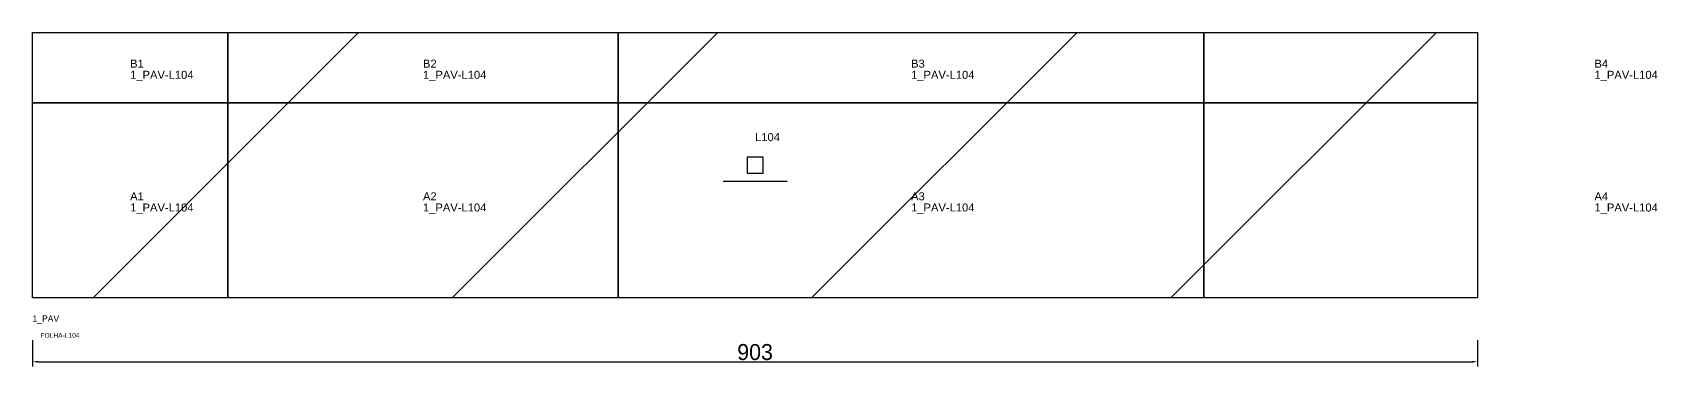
# Model space of a CAD drawing. Header units: metres. Extents: x 222 to 3251, y -8 to 202.
# Drawn here: x 222 to 1238, y -8 to 202 of the extents above; entities that cross this region are included whole.
import ezdxf

# ---------------------------------------------------------------- set-up
doc = ezdxf.new("R2010")
doc.units = ezdxf.units.M
for name, color, linetype in [('3', 3, 'CONTINUOUS'), ('AUX00', 7, 'CONTINUOUS'), ('COTA', 241, 'CONTINUOUS'), ('FOLHA', 255, 'CONTINUOUS'), ('Hachura', 251, 'CONTINUOUS'), ('NOMENCLATURA', 7, 'CONTINUOUS'), ('Nível', 160, 'CONTINUOUS'), ('Painéis', 200, 'CONTINUOUS'), ('Pilares', 5, 'CONTINUOUS'), ('SARR_2.2x7', 40, 'CONTINUOUS')]:
    doc.layers.add(name, color=color, linetype=linetype)
doc.styles.add('ARIAL', font='Arial.ttf')
doc.styles.add('STR_STANDARD', font='arial.ttf')
doc.dimstyles.new('EZ DXF', dxfattribs={"dimtxt": 10, "dimasz": 3.5, "dimexe": 3, "dimexo": 1.5, "dimgap": 1, "dimtad": 1, "dimdec": 1, "dimdsep": 46, "dimcen": 2.5, "dimazin": 3, "dimtfac": 1, "dimtmove": 0, "dimatfit": 3})

msp = doc.modelspace()

# ---------------------------------------------------------------- hatches: boundary and pattern name
at = {"layer": 'Hachura'}
h = msp.add_hatch(dxfattribs=at)
h.set_pattern_fill('ANSI31', scale=50)
h.paths.add_polyline_path([(222.2, 35.5), (222.2, 201.5), (1125.2, 201.5), (1125.2, 35.5)])
h = msp.add_hatch(dxfattribs=at)
h.set_pattern_fill('ANSI31', scale=50)
h.paths.add_polyline_path([(222.2, 35.5), (222.2, 201.5), (1125.2, 201.5), (1125.2, 35.5)])

# ---------------------------------------------------------------- linework, layer by layer
at = {"layer": '3'}
for points in [[(344.2, 35.5), (344.2, 201.5)], [(344.2, 35.5), (344.2, 201.5)], [(588.2, 35.5), (588.2, 201.5)], [(588.2, 35.5), (588.2, 201.5)], [(954.2, 35.5), (954.2, 201.5)], [(954.2, 35.5), (954.2, 201.5)], [(222.2, 157.5), (1125.2, 157.5)], [(222.2, 157.5), (1125.2, 157.5)]]:
    msp.add_lwpolyline(points, close=True, dxfattribs=at)
at = {"layer": 'Painéis', "color": 200}
for p, q in [((222.2, 35.5), (222.2, 201.5)), ((222.2, 201.5), (1125.2, 201.5)), ((222.2, 35.5), (222.2, 201.5)), ((222.2, 201.5), (1125.2, 201.5)), ((1125.2, 201.5), (1125.2, 35.5)), ((1125.2, 201.5), (1125.2, 35.5)), ((1125.2, 35.5), (222.2, 35.5)), ((1125.2, 35.5), (222.2, 35.5))]:
    msp.add_line(p, q, dxfattribs=at)
at = {"layer": 'Pilares'}
msp.add_lwpolyline([(668.7, 113.5), (678.7, 113.5), (678.7, 123.5), (668.7, 123.5)], close=True, dxfattribs=at)
msp.add_lwpolyline([(668.7, 113.5), (678.7, 113.5), (678.7, 123.5), (668.7, 123.5)], close=True, dxfattribs=at)
at = {"layer": 'SARR_2.2x7'}
msp.add_line((653.7, 108.5), (693.7, 108.5), dxfattribs=at)
msp.add_line((653.7, 108.5), (693.7, 108.5), dxfattribs=at)

# ---------------------------------------------------------------- texts
at = {"layer": '3', "style": 'STR_STANDARD'}
for s, p in [('B1', (283.2, 179.5)), ('B1', (283.2, 179.5)), ('B2', (466.2, 179.5)), ('B2', (466.2, 179.5)), ('B3', (771.2, 179.5)), ('B3', (771.2, 179.5)), ('B4', (1198.2, 179.5)), ('B4', (1198.2, 179.5)), ('A2', (466.2, 96.5)), ('A2', (466.2, 96.5)), ('A3', (771.2, 96.5)), ('A3', (771.2, 96.5)), ('A1', (283.2, 96.5)), ('A1', (283.2, 96.5)), ('A4', (1198.2, 96.5)), ('A4', (1198.2, 96.5))]:
    msp.add_text(s, height=5, dxfattribs=at).set_placement(p)
at = {"layer": 'AUX00', "style": 'STR_STANDARD'}
for p in [(283.2, 172.5), (283.2, 172.5), (466.2, 172.5), (466.2, 172.5), (771.2, 172.5), (771.2, 172.5), (1198.2, 172.5), (1198.2, 172.5), (283.2, 89.5), (283.2, 89.5), (466.2, 89.5), (466.2, 89.5), (771.2, 89.5), (771.2, 89.5), (1198.2, 89.5), (1198.2, 89.5)]:
    msp.add_text('1_PAV-L104', height=5, dxfattribs=at).set_placement(p)
at = {"layer": 'FOLHA'}
msp.add_text('FOLHA-L104', height=3, dxfattribs=at).set_placement((227.2, 10.5))
msp.add_text('FOLHA-L104', height=3, dxfattribs=at).set_placement((227.2, 10.5))
at = {"layer": 'NOMENCLATURA', "insert": (673.7, 138.5), "char_height": 5, "attachment_point": 1, "style": 'ARIAL'}
msp.add_mtext('L104', dxfattribs=at)
msp.add_mtext('L104', dxfattribs=at)
at = {"layer": 'Nível'}
msp.add_text('1_PAV', height=4, dxfattribs=at).set_placement((222.2, 20.5))
msp.add_text('1_PAV', height=4, dxfattribs=at).set_placement((222.2, 20.5))

# ---------------------------------------------------------------- dimensions: what is measured, and where the dimension line sits
at = {"layer": 'COTA'}
msp.add_linear_dim(base=(222.2, -4.5), p1=(222.2, 10.5), p2=(1125.2, 10.5), dimstyle='EZ DXF', dxfattribs=at).render()
msp.add_linear_dim(base=(222.2, -4.5), p1=(222.2, 10.5), p2=(1125.2, 10.5), dimstyle='EZ DXF', dxfattribs=at).render()

doc.saveas('drawing.dxf')
